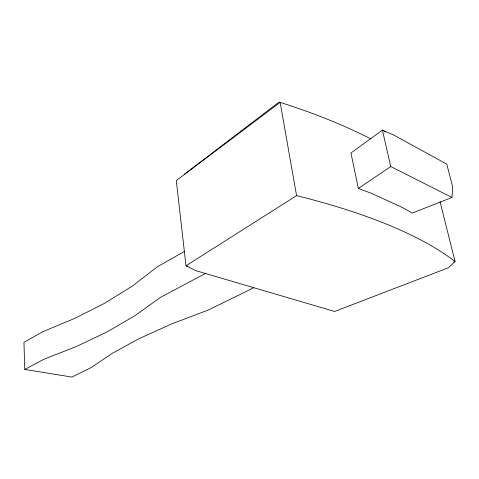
<?xml version="1.0" encoding="UTF-8"?>
<svg xmlns="http://www.w3.org/2000/svg" width="479" height="479" viewBox="0 0 479 479"><rect width="100%" height="100%" fill="white"/><g stroke="black" fill="none" stroke-linecap="round" stroke-linejoin="round"><path stroke-width="0.72" d="M451.954 197.45L452.703 187.02L446.775 164.129L393.708 135.036L382.416 130.144L350.945 152.993L358.364 188.451L371.459 193.312L402.683 207.623L412.257 213.077L451.954 197.45L390.744 166.542L382.416 130.144L385.685 131.929M184.493 174.188L279.233 101.931M370.848 138.946A578.74 210.97 -0.3 0 0 280.155 102.386L176.29 180.565L185.996 265.773L195.941 270.701L334.629 311.464L448.56 267.695L455.05 261.516L440.057 201.617M358.364 188.451L390.744 166.542M453.661 262.055L455.05 261.516A602.822 179.811 -1.5 0 0 296.561 195.636L185.996 265.773L188.145 266.408M184.547 251.361L157.429 266.731L132.204 286.161L104.536 303.315L74.712 318.409L42.93 331.618L23.95 342.377L24.782 369.429L71.904 377.069L91.459 367.459L112.122 353.394L138.623 338.887L170.955 324.229L208.868 309.781L253.684 287.765M24.782 369.429L44.044 359.202L76.299 346.551L106.595 332.151L134.749 315.823L160.477 297.363L205.928 273.222M280.155 102.386L296.561 195.636"/></g></svg>
